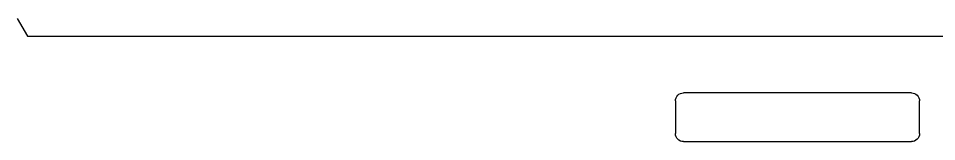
# Model space of a CAD drawing. Extents: x 1 to 2018, y -142 to 1366.
# Drawn here: x 967 to 1532, y 438 to 514 of the extents above; entities that cross this region are included whole.
import ezdxf

# ---------------------------------------------------------------- set-up
doc = ezdxf.new("R2010")
doc.units = 0
doc.header["$LTSCALE"] = 12.7
doc.header["$MEASUREMENT"] = 0
doc.layers.add('VISIBLE', color=7, linetype='CONTINUOUS')

msp = doc.modelspace()

# ---------------------------------------------------------------- linework, layer by layer
at = {"layer": 'VISIBLE'}
for p, q in [((966.78, 514.26), (973.13, 503.26)), ((973.13, 503.26), (1600.62, 503.26)), ((1516.12, 468.43), (1376.12, 468.43)), ((1371.12, 463.43), (1371.12, 443.43)), ((1521.12, 443.43), (1521.12, 463.43)), ((1376.12, 438.43), (1516.12, 438.43))]:
    msp.add_line(p, q, dxfattribs=at)
at = {"layer": 'VISIBLE', "extrusion": (0, 0, -1)}
for centre, start, end in [((-1376.12, 463.43), 0, 90), ((-1516.12, 463.43), 90, 180), ((-1376.12, 443.43), 270, 0), ((-1516.12, 443.43), 180, 270)]:
    msp.add_arc(centre, 5, start, end, dxfattribs=at)

doc.saveas('drawing.dxf')
